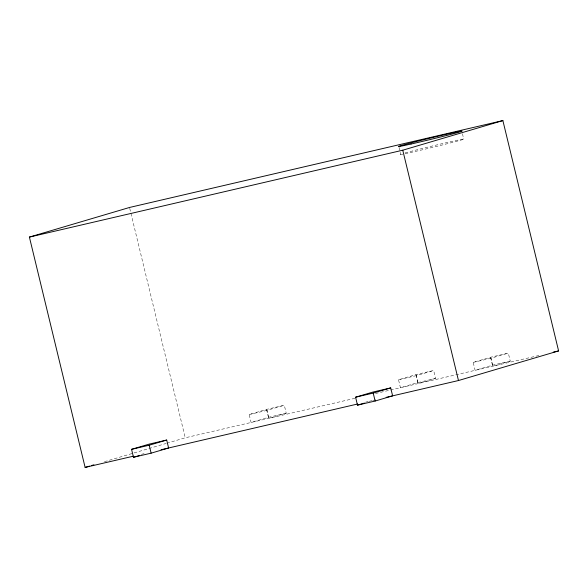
<?xml version="1.0" encoding="UTF-8"?>
<svg xmlns="http://www.w3.org/2000/svg" width="588" height="588" viewBox="0 0 588 588"><rect width="100%" height="100%" fill="white"/><g stroke="black" fill="none" stroke-linecap="round" stroke-linejoin="round"><path stroke-width="0.44" stroke-dasharray="2.94 2.21" d="M286.224 413.195L268.584 417.296L251.098 422.471L249.172 414.533L266.665 409.358L284.305 405.25L286.224 413.195L268.738 418.369L266.812 410.424L284.305 405.25M104.444 461.698L165.919 443.514M166.801 443.256L185.242 437.795L354.954 398.304M435.568 378.437L417.928 382.545L400.435 387.72L398.517 379.775L416.01 374.6L433.65 370.499L435.568 378.437L418.075 383.611L416.157 375.673L433.65 370.499M510.237 361.061L492.597 365.163L475.111 370.337L473.186 362.399L490.679 357.225L508.319 353.116L510.237 361.061L492.751 366.236L490.826 358.29L508.319 353.116M249.172 414.533L266.812 410.424M398.517 379.775L416.157 375.673M473.186 362.399L490.826 358.29M375.497 393.519L539.843 355.277M141.392 454.318L144.075 453.701M365.589 402.148L368.264 401.523M369.161 401.317L371.837 400.693M372.733 400.487L376.305 399.656M462.455 133.741L463.763 139.209M490.679 357.225L492.597 365.163M399.046 147.39L400.751 154.453M416.01 374.6L417.928 382.545M266.665 409.358L268.584 417.296M129.735 208.365L185.242 437.795M405.095 152.939A32.693 0.684 -13.6 0 1 453.635 141.047A32.693 0.684 -13.6 0 1 451.224 142.715A32.693 0.684 -13.6 0 1 403.603 153.975M402.927 154.107A32.693 0.684 -13.6 0 1 401.905 153.872"/><path stroke-width="0.88" d="M133.358 456.192L85.12 467.416L29.4 237.089L129.522 207.468L502.88 120.584L558.6 350.911L458.478 380.532L386.132 397.37M29.4 237.089L402.758 150.205L502.88 120.584M131.565 449.328L149.051 444.153L166.691 440.045L168.616 447.99L151.123 453.164L133.483 457.266L131.565 449.328L149.198 445.219L166.691 440.045M85.12 467.416L89.516 466.115M91.272 465.6L93.904 464.821M133.483 457.266L139.606 455.457M355.578 397.194L373.064 392.02L390.704 387.911L392.63 395.856L375.137 401.031L357.497 405.132L355.578 397.194L373.211 393.085L390.704 387.911M357.497 405.132L364.494 403.067M553.242 352.161L558.6 350.911M161.046 449.746L357.548 404.022M402.758 150.205L458.478 380.532M373.211 393.085L375.137 401.031M149.198 445.219L151.123 453.164M411.063 144.016A32.693 0.684 -13.6 0 0 461.837 131.271A32.693 0.684 -13.6 0 0 418.061 141.113A32.693 0.684 -13.6 0 0 411.063 144.016"/></g></svg>
